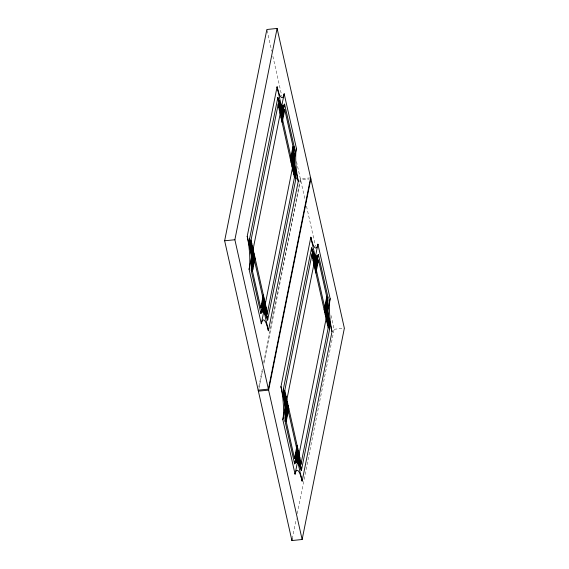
<?xml version="1.0" encoding="UTF-8"?>
<svg xmlns="http://www.w3.org/2000/svg" width="569" height="569" viewBox="0 0 569 569"><rect width="100%" height="100%" fill="white"/><g stroke="black" fill="none" stroke-linecap="round" stroke-linejoin="round"><path stroke-width="0.43" stroke-dasharray="2.85 2.13" d="M258.852 386.692L262.501 368.435M263.717 362.346L300.382 178.872L309.764 177.919M258.902 388.563L262.729 369.43M263.945 363.342L300.603 179.875L309.138 179.007M292.253 538.807L296.243 518.814M297.288 513.594L334.124 329.252L330.639 313.711M334.124 329.252L344.359 328.213M267.06 30.363L271.726 51.153M272.871 56.26L281.833 96.204M296.506 161.603L305.162 200.167M306.52 206.234L315.525 246.363"/><path stroke-width="0.85" d="M252.586 264.386L252.48 271.143L260.737 307.936L262.16 307.061L263.746 307.857L267.131 314.237L294.714 176.198L293.17 160.629L293.014 146.432L284.756 109.639L283.334 110.514L281.74 109.717L278.362 103.338L250.78 241.377L252.949 266.015M286.328 414.765L286.221 421.522L294.479 458.315L295.901 457.448L297.495 458.237L300.873 464.617L328.455 326.578L326.912 311.008L326.755 296.812L318.498 260.019L317.075 260.894L315.489 260.097L312.104 253.717L284.521 391.757L286.691 416.394M251.306 270.823L251.32 255.958L249.507 239.279L277.85 97.441L279.663 102.235L281.477 105.052L283.17 105.692L284.621 104.12L294.187 146.752L294.166 161.617L295.987 178.296L267.643 320.134L265.83 315.34L264.016 312.523L262.323 311.883L260.872 313.462L251.306 270.823L254.421 255.197M285.048 421.202L285.062 406.337L283.248 389.658L311.592 247.821L313.405 252.615L315.219 255.431L316.912 256.071L318.363 254.499L327.929 297.132L327.915 311.997L329.728 328.676L301.385 470.513L299.571 465.719L297.758 462.903L296.065 462.263L294.614 463.842L285.048 421.202L288.163 405.576M224.641 240.787L266.861 29.496L277.096 28.45L344.359 328.213L302.139 539.504L291.904 540.55L224.641 240.787L234.876 239.748L277.096 28.45M247.216 236.341L277.089 86.808A23.962 4.602 84.2 0 0 284.173 93.793L296.392 148.246A23.962 4.602 84.2 0 0 298.277 181.234L268.397 330.767A23.962 4.602 84.2 0 0 261.32 323.782L249.101 269.329A23.962 4.602 84.2 0 0 247.216 236.341L251.697 256.327M250.367 242.067L250.111 243.368L250.822 246.548M278.483 101.367L278.746 100.066L279.457 103.245M251.085 245.246L250.623 247.558L251.285 250.502M279.201 104.547L279.663 102.235L280.325 105.18M251.711 243.119L251.285 245.246L251.925 248.098M278.789 107.619L279.208 105.493L279.848 108.345M251.747 248.191L251.029 251.775L251.626 254.443M279.863 107.491L280.574 103.907L281.171 106.567M252.352 245.972L251.711 249.158L252.309 251.818M279.429 110.471L280.062 107.292L280.659 109.952M252.344 250.858L251.32 255.958L251.847 258.29M280.46 110.151L281.477 105.052L281.996 107.385M252.949 248.639L252.06 253.07L252.608 255.517M280.026 113.139L280.908 108.7L281.456 111.147M249.101 269.329L284.173 93.793M252.864 253.184L251.498 260.019L251.939 261.982M280.979 112.484L282.345 105.649L282.786 107.612M253.497 251.078L252.323 256.946L252.814 259.137M280.574 115.578L281.74 109.717L282.238 111.915M253.305 255.147L251.555 263.895L251.903 265.453M281.42 114.447L283.17 105.692L283.518 107.249M253.987 253.276L252.501 260.73L252.928 262.65M281.065 117.776L282.551 110.322L282.985 112.242M253.653 256.697L251.491 267.522L251.747 268.639M281.769 115.998L283.931 105.18L284.18 106.303M281.499 119.696L284.621 104.12M254.784 256.825L252.579 267.871L252.871 269.187M281.861 121.325L284.066 110.279L284.365 111.595M252.48 271.143L255.083 258.141M282.153 122.641L284.756 109.639M260.737 307.936L263.333 294.934M290.41 159.434L293.014 146.432M263.632 296.25L261.427 307.296L261.128 305.98M290.709 160.75L292.914 149.704L292.615 148.388M260.872 313.462L263.995 297.879M291.072 162.378L294.187 146.752M263.724 301.577L261.562 312.395L261.313 311.279M291.84 160.878L294.002 150.06L293.746 148.936M264.429 299.799L262.935 307.253L262.508 305.333M291.506 164.299L292.992 156.845L292.558 154.924M264.073 303.135L262.323 311.883L261.975 310.325M292.189 162.428L293.938 153.68L293.59 152.122M264.919 301.997L263.746 307.857L263.255 305.667M291.997 166.497L293.17 160.629L292.672 158.438M264.514 305.091L263.148 311.926L262.707 309.963M292.63 164.391L293.995 157.556L293.554 155.593M261.32 323.782L296.392 148.246M265.467 304.436L264.585 308.875L264.037 306.428M292.544 168.936L293.433 164.505L292.886 162.058M265.033 307.424L264.016 312.523L263.49 310.19M293.149 166.717L294.166 161.617L293.647 159.284M266.064 307.104L265.431 310.29L264.834 307.623M293.142 171.603L293.782 168.417L293.177 165.757M265.631 310.084L264.919 313.668L264.322 311.008M293.746 169.384L294.465 165.799L293.867 163.132M266.705 309.956L266.285 312.082L265.645 309.23M293.782 174.455L294.209 172.329L293.568 169.477M266.292 313.028L265.83 315.34L265.168 312.395M294.408 172.329L294.87 170.017L294.209 167.073M267.003 316.208L266.747 317.509L266.036 314.33M295.119 175.508L295.382 174.206L294.671 171.027M310.617 177.834L268.397 389.125L258.162 390.17M310.838 178.83L268.618 390.128L258.383 391.166M280.958 386.721L310.838 237.188A23.962 4.602 84.2 0 0 317.915 244.172L330.134 298.625A23.962 4.602 84.2 0 0 332.019 331.613L302.139 481.146A23.962 4.602 84.2 0 0 295.062 474.162L282.843 419.709A23.962 4.602 84.2 0 0 280.958 386.721L285.439 406.707M284.116 392.446L283.853 393.748L284.564 396.927M312.232 251.747L312.488 250.445L313.199 253.625M284.827 395.626L284.365 397.937L285.026 400.882M312.943 254.926L313.405 252.615L314.067 255.559M285.453 393.499L285.026 395.626L285.666 398.478M312.53 257.999L312.95 255.872L313.59 258.724M285.489 398.57L284.77 402.155L285.368 404.822M313.604 257.871L314.316 254.286L314.913 256.946M286.093 396.351L285.453 399.538L286.058 402.198M313.17 260.851L313.803 257.672L314.401 260.332M286.086 401.237L285.062 406.337L285.588 408.67M314.202 260.531L315.219 255.431L315.745 257.764M286.691 399.018L285.802 403.449L286.349 405.896M313.768 263.518L314.65 259.08L315.198 261.527M282.843 419.709L317.915 244.172M286.605 403.563L285.24 410.398L285.681 412.361M314.721 262.864L316.087 256.029L316.528 257.992M287.238 401.458L286.065 407.326L286.563 409.524M314.316 265.958L315.489 260.097L315.98 262.295M287.046 405.526L285.297 414.275L285.645 415.832M315.162 264.827L316.912 256.071L317.26 257.629M287.729 403.656L286.243 411.11L286.676 413.03M314.806 268.155L316.293 260.702L316.727 262.622M287.395 407.084L285.233 417.902L285.489 419.019M315.511 266.377L317.673 255.559L317.922 256.683M315.24 270.076L318.363 254.499M288.526 407.205L286.321 418.251L286.62 419.566M315.603 271.705L317.808 260.666L318.107 261.975M286.221 421.522L288.824 408.521M315.902 273.02L318.498 260.019M294.479 458.315L297.082 445.314M324.152 309.813L326.755 296.812M297.374 446.629L295.169 457.675L294.87 456.359M324.451 311.129L326.656 300.083L326.364 298.775M294.614 463.842L297.736 448.258M324.814 312.758L327.929 297.132M297.466 451.957L295.304 462.775L295.055 461.658M325.582 311.257L327.744 300.439L327.488 299.315M298.17 450.179L296.684 457.632L296.25 455.712M325.248 314.678L326.734 307.224L326.307 305.304M297.815 453.514L296.065 462.263L295.716 460.705M325.93 312.808L327.68 304.059L327.331 302.502M298.661 452.376L297.495 458.237L296.997 456.046M325.738 316.876L326.912 311.008L326.421 308.818M298.256 455.47L296.89 462.305L296.449 460.342M326.371 314.771L327.737 307.936L327.296 305.973M295.062 474.162L330.134 298.625M299.209 454.823L298.327 459.254L297.779 456.807M326.286 319.316L327.175 314.885L326.627 312.438M298.775 457.803L297.758 462.903L297.238 460.57M326.891 317.104L327.915 311.997L327.388 309.671M299.806 457.483L299.173 460.67L298.576 458.002M326.883 321.983L327.524 318.796L326.926 316.136M299.372 460.463L298.661 464.048L298.064 461.388M327.488 319.764L328.206 316.179L327.609 313.519M300.446 460.335L300.027 462.462L299.386 459.61M327.524 324.835L327.95 322.715L327.31 319.856M300.034 463.408L299.571 465.719L298.91 462.775M328.149 322.708L328.612 320.397L327.95 317.452M300.752 466.587L300.489 467.889L299.778 464.709M328.861 325.888L329.124 324.586L328.413 321.414M291.904 540.55L292.253 538.807M283.334 110.514L283.696 112.143M292.544 151.56L292.907 153.189M317.075 260.894L317.438 262.522M326.286 301.94L326.649 303.569M277.089 86.808L281.577 106.794M293.796 161.247L298.277 181.234M310.838 237.188L315.318 257.174M327.538 311.627L332.019 331.613M277.85 97.441L278.597 100.798M295.233 174.939L295.987 178.296M311.592 247.821L312.338 251.178M328.974 325.319L329.728 328.676M277.736 98.01L295.873 178.865M311.478 248.39L329.615 329.245M278.362 103.338L279.038 106.346M294.038 173.189L294.714 176.198M312.104 253.717L312.779 256.726M327.78 323.569L328.455 326.578M278.113 104.611L294.458 177.471M311.855 254.99L328.199 327.851M251.036 240.111L267.38 312.971M284.777 390.49L301.122 463.351M250.78 241.377L251.455 244.386M266.456 311.229L267.131 314.237M284.521 391.757L285.197 394.772M300.197 461.608L300.873 464.617M249.62 238.71L267.757 319.565M283.362 389.089L301.499 469.944M249.507 239.279L250.26 242.636M266.889 316.777L267.643 320.134M283.248 389.658L284.002 393.015M300.638 467.156L301.385 470.513M263.916 310.781L268.397 330.767M297.658 461.16L302.139 481.146M261.797 305.439L262.16 307.061M295.539 455.819L295.901 457.448M234.876 239.748L302.139 539.504"/></g></svg>
